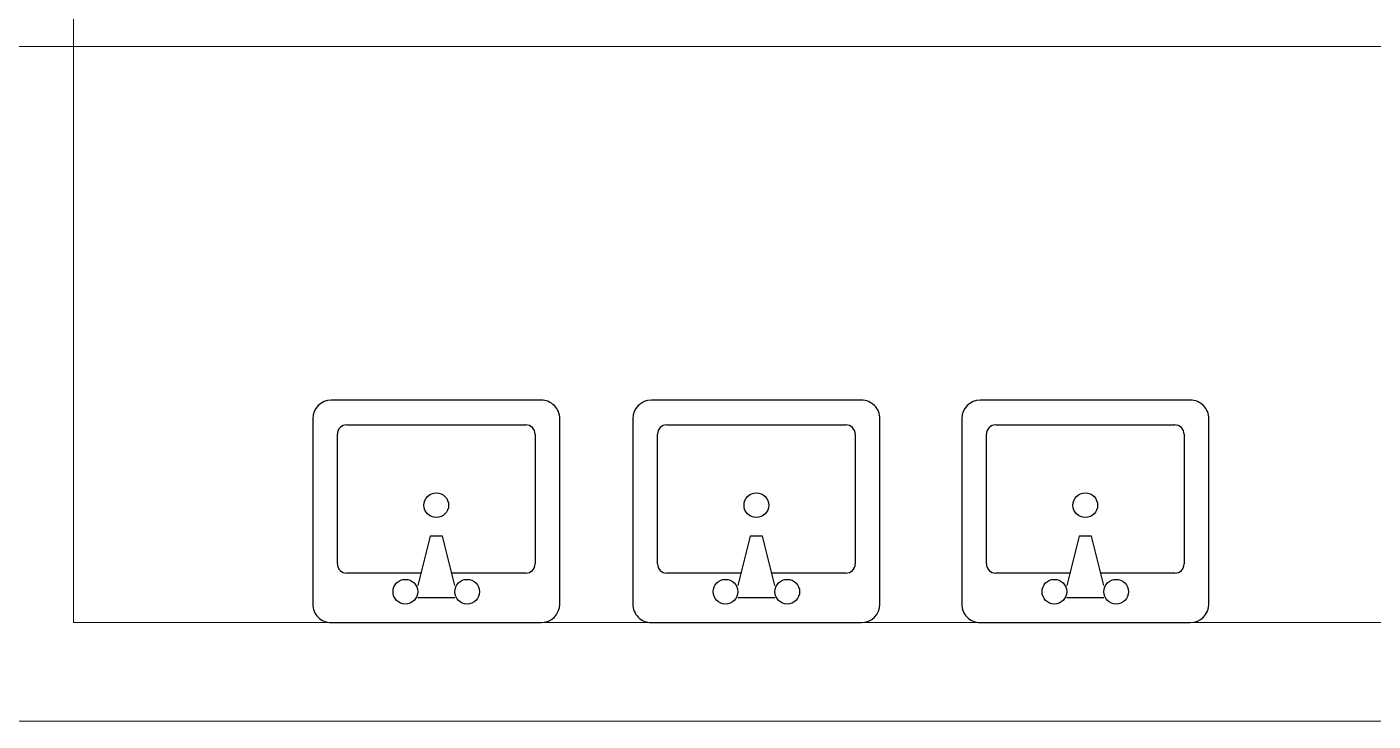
# Model space of a CAD drawing. Header units: inches. Extents: x 4 to 844, y 19 to 530.
# Drawn here: x 472.02 to 480.71, y 106.27 to 110.74 of the extents above; entities that cross this region are included whole.
import ezdxf

# ---------------------------------------------------------------- set-up
doc = ezdxf.new("R2010")
doc.units = ezdxf.units.IN
doc.header["$MEASUREMENT"] = 0
doc.layers.add('EJES', color=2, linetype='Continuous', lineweight=100)
doc.layers.add('TOIL', color=2, linetype='Continuous')

# ---------------------------------------------------------------- blocks, each defined once
blk = doc.blocks.new('LAV3')
at = {"color": 0, "linetype": 'ByBlock'}
for p, q in [((177.8, 254), (-203.2, 254)), ((-241.3, 215.9), (-241.3, -215.9)), ((-120.65, 203.2), (146.05, 203.2)), ((215.9, -215.9), (215.9, 215.9)), ((-139.7, 31.75), (-139.7, 184.15)), ((165.1, 184.15), (165.1, -184.15)), ((-190.5, -38.1), (-190.5, 38.1)), ((-63.5, 12.7), (-165.1, 38.1)), ((-63.5, -12.7), (-63.5, 12.7)), ((-165.1, -38.1), (-63.5, -12.7)), ((-139.7, -184.15), (-139.7, -31.75)), ((146.05, -203.2), (-120.65, -203.2)), ((-203.2, -254), (177.8, -254))]:
    blk.add_line(p, q, dxfattribs=at)
for centre in [(-177.8, 63.5), (0, 0), (-177.8, -63.5)]:
    blk.add_circle(centre, 25.4, dxfattribs=at)
for centre, radius, start, end in [((-203.2, 215.9), 38.1, 90, 180), ((177.8, 215.9), 38.1, 0, 90), ((-120.65, 184.15), 19.05, 90, 180), ((146.05, 184.15), 19.05, 0, 90), ((-120.65, -184.15), 19.05, 180, 270), ((146.05, -184.15), 19.05, 270, 0), ((-203.2, -215.9), 38.1, 180, 270), ((177.8, -215.9), 38.1, 270, 0)]:
    blk.add_arc(centre, radius, start, end, dxfattribs=at)
blk = doc.blocks.new('洗手盆-6')
at = {"layer": 'TOIL', "color": 177, "lineweight": 100, "true_color": 0x293189}
blk.add_blockref('LAV3', (203.2, -254), dxfattribs=at)

msp = doc.modelspace()

# ---------------------------------------------------------------- linework, layer by layer
at = {"color": 18, "lineweight": 0, "true_color": 0x000000}
for p, q in [((472.3201, 110.85243), (472.3201, 106.90169)), ((472.3201, 106.90169), (481.45165, 106.90169)), ((471.05024, 106.26648), (481.45159, 106.26648))]:
    msp.add_line(p, q, dxfattribs=at)
at = {"layer": 'EJES', "color": 1, "lineweight": 0}
msp.add_line((541.48754, 110.61763), (417.86025, 110.61763), dxfattribs=at)

# ---------------------------------------------------------------- block references
at = {"layer": 'TOIL', "color": 18, "lineweight": 0, "true_color": 0x000000, "xscale": 0.003138432775016714, "yscale": 0.003138432775016714, "zscale": 0.003138432775016714, "rotation": 89.99999999999999}
for p in [(473.8647, 107.02127), (475.93037, 107.02127), (478.05271, 107.02127)]:
    msp.add_blockref('洗手盆-6', p, dxfattribs=at)

doc.saveas('drawing.dxf')
